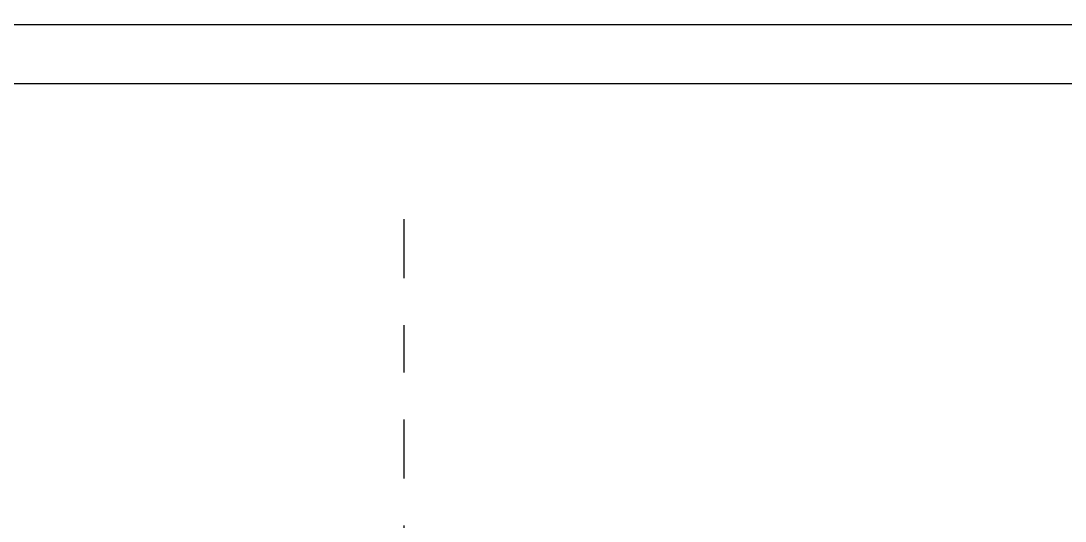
# Model space of a CAD drawing. Header units: metres. Extents: x 528964 to 529320, y 2673702 to 2674119.
# Drawn here: x 529131.604 to 529133.818, y 2673948.599 to 2673949.66 of the extents above; entities that cross this region are included whole.
import ezdxf

# ---------------------------------------------------------------- set-up
doc = ezdxf.new("R2010")
doc.units = ezdxf.units.M
doc.linetypes.add('CENTER', pattern=[2, 1.25, -0.25, 0.25, -0.25])
doc.layers.add('300mm Hume Pipe', color=74, linetype='Continuous')
doc.layers.add('IDT', color=7, linetype='Continuous')

# ---------------------------------------------------------------- blocks, each defined once
blk = doc.blocks.new('IDT')
at = {"layer": 'IDT', "color": 8, "linetype": 'CENTER', "ltscale": 0.1}
blk.add_line((15.8275, 7.4232), (15.8275, 16.5476), dxfattribs=at)
at = {"layer": 'IDT', "color": 0}
for p, q in [((19.4275, 7.1354), (12.7275, 7.1354)), ((19.5525, 7.0104), (12.6025, 7.0104))]:
    blk.add_line(p, q, dxfattribs=at)

msp = doc.modelspace()

# ---------------------------------------------------------------- hatches: boundary and pattern name
at = {"layer": '300mm Hume Pipe'}
h = msp.add_hatch(dxfattribs=at)
h.set_pattern_fill('ANSI37', color=74, scale=0.1)
h.set_pattern_definition([(45, (-819.6, 300), (-0.224506403027, 0.224506403027), []), (135, (-819.6, 300), (-0.224506403027, -0.224506403027), [])])
edge = h.paths.add_edge_path(flags=17)
edge.add_line((529158.6221, 2673955.0829), (529117.9503, 2673955.0829))
edge.add_arc((529117.9503, 2673954.1829), 0.9, 90, 180)
edge.add_line((529117.0503, 2673954.1829), (529117.0503, 2673948.2028))
edge.add_line((529117.0503, 2673948.2028), (529116.7503, 2673948.2028))
edge.add_line((529116.7503, 2673948.2028), (529116.7503, 2673954.4829))
edge.add_arc((529117.6503, 2673954.4829), 0.9, 90, 180, ccw=False)
edge.add_line((529117.6503, 2673955.3829), (529158.6221, 2673955.3829))
edge.add_line((529158.6221, 2673955.3829), (529158.6221, 2673955.0829))
edge = h.paths.add_edge_path()
edge.add_line((529158.6221, 2673955.7829), (529158.6221, 2673955.4829))
edge.add_line((529158.6221, 2673955.4829), (529117.5662, 2673955.4829))
edge.add_arc((529117.5662, 2673954.5829), 0.9, 90, 180)
edge.add_line((529116.6662, 2673954.5829), (529116.6662, 2673948.2028))
edge.add_line((529116.6662, 2673948.2028), (529116.3662, 2673948.2028))
edge.add_line((529116.3662, 2673948.2028), (529116.3662, 2673954.8829))
edge.add_arc((529117.2662, 2673954.8829), 0.9, 90, 180, ccw=False)
edge.add_line((529117.2662, 2673955.7829), (529158.6221, 2673955.7829))

# ---------------------------------------------------------------- block references
at = {"layer": 'IDT', "color": 8, "rotation": 180}
msp.add_blockref('IDT', (529148.2433, 2673956.663), dxfattribs=at)

doc.saveas('drawing.dxf')
